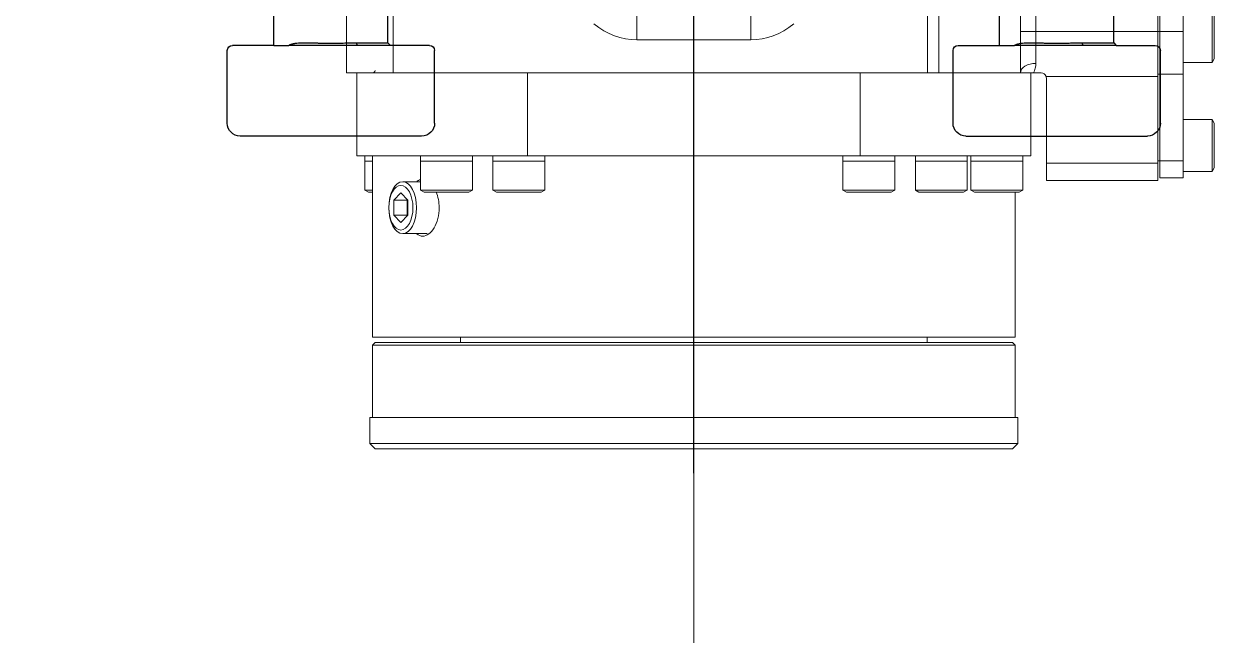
# Model space of a CAD drawing. Header units: millimetres. Extents: x 10462777 to 22643323, y 453826 to 1389191.
# Drawn here: x 11308978.7 to 11309209.8, y 582898.2 to 583016 of the extents above; entities that cross this region are included whole.
import ezdxf

# ---------------------------------------------------------------- set-up
doc = ezdxf.new("R2010")
doc.units = ezdxf.units.MM
doc.header["$LTSCALE"] = 200
doc.header["$MEASUREMENT"] = 0
for name, pattern in [('CENTER', [2, 1.25, -0.25, 0.25, -0.25]), ('CENTER2', [1.125, 0.75, -0.125, 0.125, -0.125]), ('PHANTOM', [2.5, 1.25, -0.25, 0.25, -0.25, 0.25, -0.25])]:
    doc.linetypes.add(name, pattern=pattern)
doc.layers.get('0').update_dxf_attribs({"linetype": 'CONTINUOUS'})
for name, color, linetype in [('1', 1, 'CENTER'), ('2', 2, 'CONTINUOUS'), ('DV1_DEFAULT', 7, 'CONTINUOUS')]:
    doc.layers.add(name, color=color, linetype=linetype)
doc.layers.add('LAYOUT', color=8, linetype='CONTINUOUS', lineweight=25)

# ---------------------------------------------------------------- blocks, each defined once
blk = doc.blocks.new('r710ic')
at = {"layer": 'DV1_DEFAULT', "color": 7, "linetype": 'Continuous', "lineweight": 0}
for p, q in [((273297.87, 104332.63), (273307.87, 104332.63)), ((273297.87, 104332.63), (273307.87, 104332.63)), ((273307.18, 104333.03), (273298.56, 104333.03)), ((273307.87, 104332.63), (273307.18, 104333.03)), ((273307.87, 104327.03), (273307.87, 104332.63)), ((273319.56, 104333.03), (273318.87, 104332.63)), ((273318.87, 104332.63), (273318.87, 104327.03)), ((273318.87, 104332.63), (273328.87, 104332.63)), ((273328.18, 104333.03), (273319.56, 104333.03)), ((273328.87, 104332.63), (273328.18, 104333.03)), ((273328.87, 104327.03), (273328.87, 104332.63)), ((273301.87, 104327.03), (273181.87, 104327.03)), ((273301.87, 104327.03), (273301.87, 104322.53)), ((273310.1, 104327.03), (273301.87, 104327.03)), ((273310.1, 104327.03), (273310.1, 104322.53)), ((273326.84, 104327.03), (273310.1, 104327.03)), ((273326.84, 104327.03), (273326.84, 104322.53)), ((273326.84, 104327.03), (273330.12, 104327.03)), ((273330.12, 104322.53), (273330.12, 104327.03)), ((273301.87, 104322.53), (273181.87, 104322.53)), ((273301.87, 104322.53), (273181.87, 104322.53)), ((273310.1, 104322.53), (273301.87, 104322.53)), ((273310.1, 104322.53), (273301.87, 104322.53)), ((273301.87, 104322.53), (273301.87, 104322.13)), ((273326.84, 104322.53), (273310.1, 104322.53)), ((273326.84, 104322.53), (273310.1, 104322.53)), ((273310.1, 104322.53), (273310.1, 104322.13)), ((273326.84, 104322.53), (273330.12, 104322.53)), ((273326.84, 104322.53), (273330.12, 104322.53)), ((273326.84, 104322.53), (273326.84, 104322.13)), ((273301.87, 104322.13), (273181.87, 104322.13)), ((273301.87, 104298.63), (273301.87, 104322.13)), ((273310.53, 104322.13), (273301.87, 104322.13)), ((273310.53, 104300.57), (273310.53, 104322.13)), ((273327.27, 104322.13), (273310.53, 104322.13)), ((273327.27, 104300.63), (273327.27, 104322.13)), ((273327.27, 104322.13), (273330.62, 104322.13)), ((273330.62, 104300.63), (273330.62, 104322.13)), ((273309.87, 104298.13), (273309.87, 104299.63)), ((273310.87, 104300.63), (273327.27, 104300.63)), ((273330.62, 104300.63), (273327.27, 104300.63)), ((273292.37, 104298.63), (273301.87, 104298.63)), ((273301.87, 104298.63), (273308.02, 104298.63)), ((273301.87, 104298.63), (273301.87, 104295.63)), ((273309.87, 104295.63), (273309.87, 104298.13)), ((273325.87, 104297.63), (273309.87, 104297.63)), ((273325.87, 104297.63), (273325.87, 104264.74)), ((273292.37, 104295.63), (273309.87, 104295.63)), ((273309.87, 104279.92), (273309.87, 104295.63)), ((273326.87, 104296.09), (273325.87, 104296.09)), ((273325.87, 104295.42), (273325.87, 104296.09)), ((273326.87, 104286.09), (273326.87, 104296.09)), ((273326.87, 104296.09), (273326.87, 104286.09)), ((273332.47, 104296.09), (273326.87, 104296.09)), ((273332.87, 104295.39), (273332.47, 104296.09)), ((273332.47, 104296.09), (273332.47, 104286.09)), ((273332.47, 104296.09), (273332.47, 104294.63)), ((273332.87, 104286.78), (273332.87, 104295.39)), ((273376.37, 104170.13), (273376.37, 104295.13)), ((273381.37, 104295.13), (273376.37, 104295.13)), ((273381.37, 104295.13), (273381.37, 104170.13)), ((273382.37, 104294.13), (273381.37, 104295.13)), ((273360.87, 104294.63), (273332.87, 104294.63)), ((273360.87, 104170.63), (273360.87, 104294.63)), ((273362.37, 104294.63), (273361.87, 104294.13)), ((273361.87, 104294.13), (273361.87, 104171.13)), ((273376.37, 104294.63), (273362.37, 104294.63)), ((273362.37, 104170.63), (273362.37, 104294.63)), ((273382.37, 104171.13), (273382.37, 104294.13)), ((273325.87, 104286.09), (273326.87, 104286.09)), ((273326.87, 104286.09), (273332.47, 104286.09)), ((273332.47, 104286.09), (273332.87, 104286.78)), ((273326.87, 104285.36), (273325.87, 104285.36)), ((273326.87, 104275.36), (273326.87, 104285.36)), ((273332.47, 104285.36), (273326.87, 104285.36)), ((273326.87, 104285.36), (273326.87, 104275.36)), ((273332.87, 104284.67), (273332.47, 104285.36)), ((273332.47, 104285.36), (273332.47, 104275.36)), ((273332.87, 104276.05), (273332.87, 104284.67)), ((273293.3, 104279.92), (273309.87, 104279.92)), ((273309.87, 104279.92), (273309.87, 104277.68)), ((273309.87, 104277.68), (273295.7, 104277.68)), ((273309.87, 104174.63), (273309.87, 104277.68)), ((273361.87, 104277.63), (273360.87, 104277.63)), ((273325.87, 104275.36), (273326.87, 104275.36)), ((273326.87, 104275.36), (273332.47, 104275.36)), ((273332.47, 104275.36), (273332.87, 104276.05)), ((273326.87, 104271.38), (273325.87, 104271.38)), ((273326.87, 104271.38), (273326.87, 104261.38)), ((273332.47, 104271.38), (273326.87, 104271.38)), ((273326.87, 104271.38), (273326.87, 104261.38)), ((273332.87, 104270.69), (273332.47, 104271.38)), ((273332.47, 104271.38), (273332.47, 104261.38)), ((273332.87, 104262.07), (273332.87, 104270.69)), ((273325.87, 104268.88), (273325.87, 104264.74)), ((273309.87, 104264.74), (273325.87, 104264.74)), ((273325.87, 104264.74), (273325.87, 104200.52)), ((273325.87, 104261.38), (273326.87, 104261.38)), ((273326.87, 104261.38), (273332.47, 104261.38)), ((273332.47, 104261.38), (273332.87, 104262.07)), ((273289.37, 104243.63), (273303.47, 104243.63)), ((273303.47, 104243.63), (273303.47, 104221.63)), ((273289.37, 104221.63), (273303.47, 104221.63)), ((273326.87, 104203.88), (273325.87, 104203.88)), ((273326.87, 104203.88), (273326.87, 104193.88)), ((273326.87, 104203.88), (273326.87, 104193.88)), ((273332.47, 104203.88), (273326.87, 104203.88)), ((273332.87, 104203.19), (273332.47, 104203.88)), ((273332.47, 104203.88), (273332.47, 104193.88)), ((273332.87, 104194.57), (273332.87, 104203.19)), ((273325.87, 104200.52), (273309.87, 104200.52)), ((273325.87, 104200.52), (273325.87, 104167.63)), ((273325.87, 104200.52), (273325.87, 104196.38)), ((273325.87, 104193.88), (273326.87, 104193.88)), ((273326.87, 104193.88), (273332.47, 104193.88)), ((273332.47, 104193.88), (273332.87, 104194.57)), ((273326.87, 104189.9), (273325.87, 104189.9)), ((273326.87, 104189.9), (273326.87, 104179.9)), ((273332.47, 104189.9), (273326.87, 104189.9)), ((273326.87, 104189.9), (273326.87, 104179.9)), ((273332.87, 104189.21), (273332.47, 104189.9)), ((273332.47, 104189.9), (273332.47, 104179.9)), ((273332.87, 104180.59), (273332.87, 104189.21)), ((273360.87, 104187.63), (273361.87, 104187.63)), ((273325.87, 104179.9), (273326.87, 104179.9)), ((273326.87, 104179.9), (273332.47, 104179.9)), ((273330.87, 104179.9), (273330.87, 104176.46)), ((273332.47, 104179.9), (273332.87, 104180.59)), ((273340.87, 104176.46), (273340.87, 104181.18)), ((273334.42, 104177.46), (273332.98, 104176.12)), ((273334.34, 104177.39), (273334.42, 104177.31)), ((273337.31, 104177.46), (273334.42, 104177.46)), ((273334.42, 104177.31), (273337.31, 104177.31)), ((273334.42, 104177.31), (273334.42, 104174.78)), ((273338.75, 104176.12), (273337.31, 104177.46)), ((273337.31, 104177.31), (273337.4, 104177.39)), ((273337.31, 104177.31), (273337.31, 104174.78)), ((273280.73, 104174.63), (273309.87, 104174.63)), ((273309.87, 104174.63), (273309.87, 104165.63)), ((273332.98, 104176.12), (273334.42, 104174.78)), ((273334.42, 104174.78), (273337.31, 104174.78)), ((273337.31, 104174.78), (273338.75, 104176.12)), ((273325.87, 104170.63), (273360.87, 104170.63)), ((273326.87, 104169.17), (273326.87, 104170.63)), ((273326.87, 104170.63), (273326.87, 104169.17)), ((273332.47, 104170.63), (273332.47, 104169.17)), ((273332.87, 104169.86), (273332.87, 104170.63)), ((273361.87, 104171.13), (273362.37, 104170.63)), ((273362.37, 104170.63), (273376.37, 104170.63)), ((273376.37, 104170.13), (273381.37, 104170.13)), ((273381.37, 104170.13), (273382.37, 104171.13)), ((273309.87, 104167.63), (273325.87, 104167.63)), ((273325.87, 104169.17), (273326.87, 104169.17)), ((273326.87, 104169.17), (273332.47, 104169.17)), ((273332.47, 104169.17), (273332.87, 104169.86)), ((273309.87, 104165.63), (273280.73, 104165.63))]:
    blk.add_line(p, q, dxfattribs=at)
at = {"layer": 'DV1_DEFAULT', "color": 1, "linetype": 'CENTER2', "lineweight": 0}
for p, q in [((274132.55, 104232.63), (269847.55, 104232.63)), ((269950.18, 104232.63), (274235.19, 104232.63))]:
    blk.add_line(p, q, dxfattribs=at)
at = {"layer": 'DV1_DEFAULT', "color": 7, "linetype": 'Continuous', "lineweight": 0}
for centre, radius, start, end in [((273310.87, 104299.63), 1, 109.8614, 180), ((273310.87, 104299.63), 1, 90, 109.8614), ((273308, 104294.9), 3.73, 59.9753, 89.664), ((273309.37, 104170.63), 0.5, 0, 90)]:
    blk.add_arc(centre, radius, start, end, dxfattribs=at)
for centre, major_axis, ratio, start_param, end_param in [((273309.87, 104298.63), (0, 3), 0.615385, 1.570796, 3.141593), ((273285.16, 104243.63), (18.31, 0), 0.819152, 0, 0.585718), ((273285.16, 104221.63), (18.31, 0), 0.819152, 5.6975, 6.283185)]:
    blk.add_ellipse(centre, major_axis=major_axis, ratio=ratio, start_param=start_param, end_param=end_param, dxfattribs=at)
for centre, major_axis in [((273335.87, 104176.46), (-5, 0)), ((273335.87, 104176.12), (-4.31, 0))]:
    blk.add_ellipse(centre, major_axis=major_axis, ratio=0.5373, dxfattribs=at)
blk.add_open_spline([(273332.84, 104182.95), (273333.73, 104183.29), (273334.79, 104183.5), (273337.32, 104183.5), (273338.74, 104183.13), (273340.77, 104181.93), (273341.37, 104181.12), (273341.37, 104180.34)], degree=3, knots=[0.6573236, 0.6573236, 0.6573236, 0.6573236, 0.75, 0.75, 0.875, 0.875, 1, 1, 1, 1], dxfattribs=at)
for points in [[(273330.85, 104179.17), (273330.65, 104179.4), (273330.51, 104179.64), (273330.43, 104179.89)], [(273341.37, 104180.34), (273341.37, 104179.93), (273341.21, 104179.55), (273340.91, 104179.2)]]:
    blk.add_open_spline(points, degree=3, dxfattribs=at)
at = {"layer": 'LAYOUT', "color": 3}
blk.add_circle((272041.37, 104232.63), 2050.12, dxfattribs=at)
blk = doc.blocks.new('A$C7DA30AB0')
at = {"layer": 'LAYOUT', "color": 6, "linetype": 'PHANTOM'}
blk.add_circle((3030.45, 3025.99, 0), 2693.02, dxfattribs=at)

msp = doc.modelspace()

# ---------------------------------------------------------------- linework, layer by layer
at = {"layer": '1', "color": 23, "linetype": 'CENTER'}
msp.add_line((11309107.87228, 579329.36568, 0), (11309107.87228, 587294.33381, 0), dxfattribs=at)
at = {"layer": '2', "color": 124, "linetype": 'Continuous'}
for p, q in [((11309026.87113, 583011.91798, 0), (11309026.87113, 583032.41828, 0)), ((11309048.87145, 583012.41799, 0), (11309048.87145, 583032.41828, 0)), ((11309166.87312, 583011.91798, 0), (11309166.87312, 583032.41828, 0)), ((11309188.87343, 583012.41799, 0), (11309188.87343, 583032.41828, 0)), ((11309026.87113, 583011.91798, 0), (11309018.87102, 583011.91798, 0)), ((11309026.87113, 583011.91798, 0), (11309029.71789, 583011.91798, 0)), ((11309042.76968, 583012.41799, 0), (11309048.87145, 583012.41799, 0)), ((11309049.37145, 583011.91798, 0), (11309042.99234, 583011.91798, 0)), ((11309048.87145, 583012.41799, 0), (11309049.37145, 583011.91798, 0)), ((11309056.87156, 583011.91798, 0), (11309049.37145, 583011.91798, 0)), ((11309158.87301, 583011.91798, 0), (11309166.87312, 583011.91798, 0)), ((11309166.87312, 583011.91798, 0), (11309169.71988, 583011.91798, 0)), ((11309182.77167, 583012.41799, 0), (11309188.87343, 583012.41799, 0)), ((11309189.37344, 583011.91798, 0), (11309182.99432, 583011.91798, 0)), ((11309188.87343, 583012.41799, 0), (11309189.37344, 583011.91798, 0)), ((11309189.37344, 583011.91798, 0), (11309196.87355, 583011.91798, 0)), ((11309017.87101, 582996.91777, 0), (11309017.87101, 583010.91797, 0)), ((11309057.87157, 582996.91777, 0), (11309057.87157, 583010.91797, 0)), ((11309157.87299, 582996.91777, 0), (11309157.87299, 583010.91797, 0)), ((11309197.87356, 582996.91777, 0), (11309197.87356, 583010.91797, 0)), ((11309055.37154, 582994.41774, 0), (11309020.37104, 582994.41774, 0)), ((11309160.37303, 582994.41774, 0), (11309195.37353, 582994.41774, 0))]:
    msp.add_line(p, q, dxfattribs=at)
at = {"layer": '2', "color": 124, "linetype": 'Continuous', "extrusion": (0, 0, -1)}
for centre, radius, start, end in [((-11309018.87102, 583010.91797, 0), 1.00001, 0, 90), ((-11309056.87156, 583010.91797, 0), 1.00001, 90, 180), ((-11309158.87301, 583010.91797, 0), 1.00001, 0, 90), ((-11309196.87355, 583010.91797, 0), 1.00001, 90, 180), ((-11309020.37104, 582996.91777, 0), 2.50004, 270, 0), ((-11309055.37154, 582996.91777, 0), 2.50004, 180, 270), ((-11309160.37303, 582996.91777, 0), 2.50004, 270, 0), ((-11309195.37353, 582996.91777, 0), 2.50004, 180, 270)]:
    msp.add_arc(centre, radius, start, end, dxfattribs=at)
at = {"layer": '2', "color": 124, "linetype": 'Continuous'}
for points, degree, knots in [([(11309029.71789, 583011.91798, 0), (11309029.76849, 583011.94411, 0), (11309029.87092, 583011.99699, 0), (11309030.03338, 583012.06626, 0), (11309030.20483, 583012.12941, 0), (11309030.38609, 583012.18561, 0), (11309030.57731, 583012.2351, 0), (11309030.7788, 583012.27778, 0), (11309031.12119, 583012.33594, 0), (11309031.67368, 583012.38802, 0), (11309032.45137, 583012.41712, 0), (11309033.35505, 583012.42155, 0), (11309034.22543, 583012.40465, 0), (11309035.05956, 583012.38172, 0), (11309035.82212, 583012.35822, 0), (11309036.6289, 583012.33861, 0), (11309037.49403, 583012.33112, 0), (11309038.41315, 583012.3336, 0), (11309039.24145, 583012.34336, 0), (11309040.14998, 583012.36517, 0), (11309040.9526, 583012.38678, 0), (11309041.73113, 583012.40613, 0), (11309042.28435, 583012.41602, 0), (11309042.61665, 583012.41731, 0), (11309042.76968, 583012.4179, 0)], 3, [0, 0, 0, 0, 0.016627831, 0.033657022, 0.05110992, 0.069007283, 0.087368361, 0.106210984, 0.125551649, 0.181092342, 0.250802778, 0.317609624, 0.393286283, 0.446739178, 0.500195936, 0.557171895, 0.617733698, 0.681890306, 0.749649181, 0.791873375, 0.874919677, 0.922719467, 0.964412134, 1, 1, 1, 1]), ([(11309032.75, 583011.91798, 0), (11309031.59572, 583011.91798, 0), (11309030.83837, 583011.91798, 0), (11309029.76832, 583011.91798, 0), (11309029.71789, 583011.91798, 0)], 2, [0, 0, 0, 0.5, 0.5, 1, 1, 1]), ([(11309042.99231, 583011.91798, 0), (11309042.88192, 583011.91779, 0), (11309042.66142, 583011.9174, 0), (11309042.3266, 583011.9146, 0), (11309041.98969, 583011.91067, 0), (11309041.65065, 583011.90577, 0), (11309041.30989, 583011.90026, 0), (11309040.96767, 583011.89442, 0), (11309040.62433, 583011.88851, 0), (11309040.28014, 583011.88276, 0), (11309039.93542, 583011.87738, 0), (11309039.59046, 583011.87253, 0), (11309039.24553, 583011.86837, 0), (11309038.90092, 583011.86501, 0), (11309038.55692, 583011.86255, 0), (11309038.21377, 583011.86104, 0), (11309037.77297, 583011.86038, 0), (11309037.23215, 583011.8619, 0), (11309036.59046, 583011.86712, 0), (11309035.94583, 583011.87527, 0), (11309035.30016, 583011.88553, 0), (11309034.65532, 583011.89677, 0), (11309034.01364, 583011.90733, 0), (11309033.37602, 583011.91595, 0), (11309032.95945, 583011.91731, 0), (11309032.75042, 583011.91798, 0)], 3, [0, 0, 0, 0, 0.034062134, 0.068035703, 0.101916957, 0.135702157, 0.169387618, 0.202969742, 0.236445047, 0.269810179, 0.303061931, 0.33619724, 0.369213193, 0.402107021, 0.434876091, 0.467517899, 0.500030054, 0.560582529, 0.621729193, 0.683453175, 0.74573561, 0.808555493, 0.871889708, 0.935713289, 1, 1, 1, 1]), ([(11309169.71988, 583011.91798, 0), (11309169.77048, 583011.94411, 0), (11309169.87291, 583011.99699, 0), (11309170.03537, 583012.06626, 0), (11309170.20682, 583012.12941, 0), (11309170.38808, 583012.18561, 0), (11309170.5793, 583012.2351, 0), (11309170.78079, 583012.27778, 0), (11309171.12318, 583012.33594, 0), (11309171.67567, 583012.38802, 0), (11309172.45336, 583012.41712, 0), (11309173.35704, 583012.42155, 0), (11309174.22742, 583012.40465, 0), (11309175.06155, 583012.38172, 0), (11309175.82411, 583012.35822, 0), (11309176.63089, 583012.33861, 0), (11309177.49601, 583012.33112, 0), (11309178.41514, 583012.3336, 0), (11309179.24344, 583012.34336, 0), (11309180.15197, 583012.36517, 0), (11309180.95458, 583012.38678, 0), (11309181.73312, 583012.40613, 0), (11309182.28634, 583012.41602, 0), (11309182.61864, 583012.41731, 0), (11309182.77167, 583012.4179, 0)], 3, [0, 0, 0, 0, 0.016627831, 0.033657022, 0.05110992, 0.069007283, 0.087368361, 0.106210984, 0.125551649, 0.181092342, 0.250802778, 0.317609624, 0.393286283, 0.446739178, 0.500195936, 0.557171895, 0.617733698, 0.681890306, 0.749649181, 0.791873375, 0.874919677, 0.922719467, 0.964412134, 1, 1, 1, 1]), ([(11309172.75199, 583011.91798, 0), (11309171.59771, 583011.91798, 0), (11309170.84036, 583011.91798, 0), (11309169.77031, 583011.91798, 0), (11309169.71988, 583011.91798, 0)], 2, [0, 0, 0, 0.5, 0.5, 1, 1, 1]), ([(11309182.9943, 583011.91798, 0), (11309182.88382, 583011.91779, 0), (11309182.66316, 583011.9174, 0), (11309182.32807, 583011.9146, 0), (11309181.9909, 583011.91066, 0), (11309181.65159, 583011.90575, 0), (11309181.31054, 583011.90024, 0), (11309180.96805, 583011.89439, 0), (11309180.62441, 583011.88848, 0), (11309180.27994, 583011.88273, 0), (11309179.93492, 583011.87734, 0), (11309179.58966, 583011.8725, 0), (11309179.24443, 583011.86834, 0), (11309178.89953, 583011.86499, 0), (11309178.55522, 583011.86253, 0), (11309178.21177, 583011.86103, 0), (11309177.77096, 583011.86038, 0), (11309177.23041, 583011.86192, 0), (11309176.58928, 583011.86715, 0), (11309175.94522, 583011.87531, 0), (11309175.3001, 583011.88556, 0), (11309174.6558, 583011.8968, 0), (11309174.01464, 583011.90734, 0), (11309173.37753, 583011.91596, 0), (11309172.96128, 583011.91731, 0), (11309172.75241, 583011.91798, 0)], 3, [0, 0, 0, 0, 0.034087869, 0.068087402, 0.101994843, 0.135806446, 0.16951852, 0.20312746, 0.236629778, 0.270022115, 0.303301256, 0.336464135, 0.369507831, 0.402429572, 0.43522672, 0.467896763, 0.500437308, 0.560936579, 0.622030626, 0.68370261, 0.745933698, 0.808702923, 0.871987209, 0.935761633, 1, 1, 1, 1])]:
    msp.add_open_spline(points, degree=degree, knots=knots, dxfattribs=at)
for points in [[(11309042.99231, 583011.91793, 0), (11309042.76965, 583012.4179, 0)], [(11309182.9943, 583011.91793, 0), (11309182.77164, 583012.4179, 0)]]:
    msp.add_open_spline(points, degree=1, dxfattribs=at)

# ---------------------------------------------------------------- block references
at = {"ltscale": 10}
msp.add_blockref('A$C7DA30AB0', (11303684.4077, 580408.4363, 0), dxfattribs=at)
at = {"layer": 'LAYOUT', "color": 2, "rotation": 270}
msp.add_blockref('r710ic', (11204875.24796, 856316.46559, 0), dxfattribs=at)

doc.saveas('drawing.dxf')
